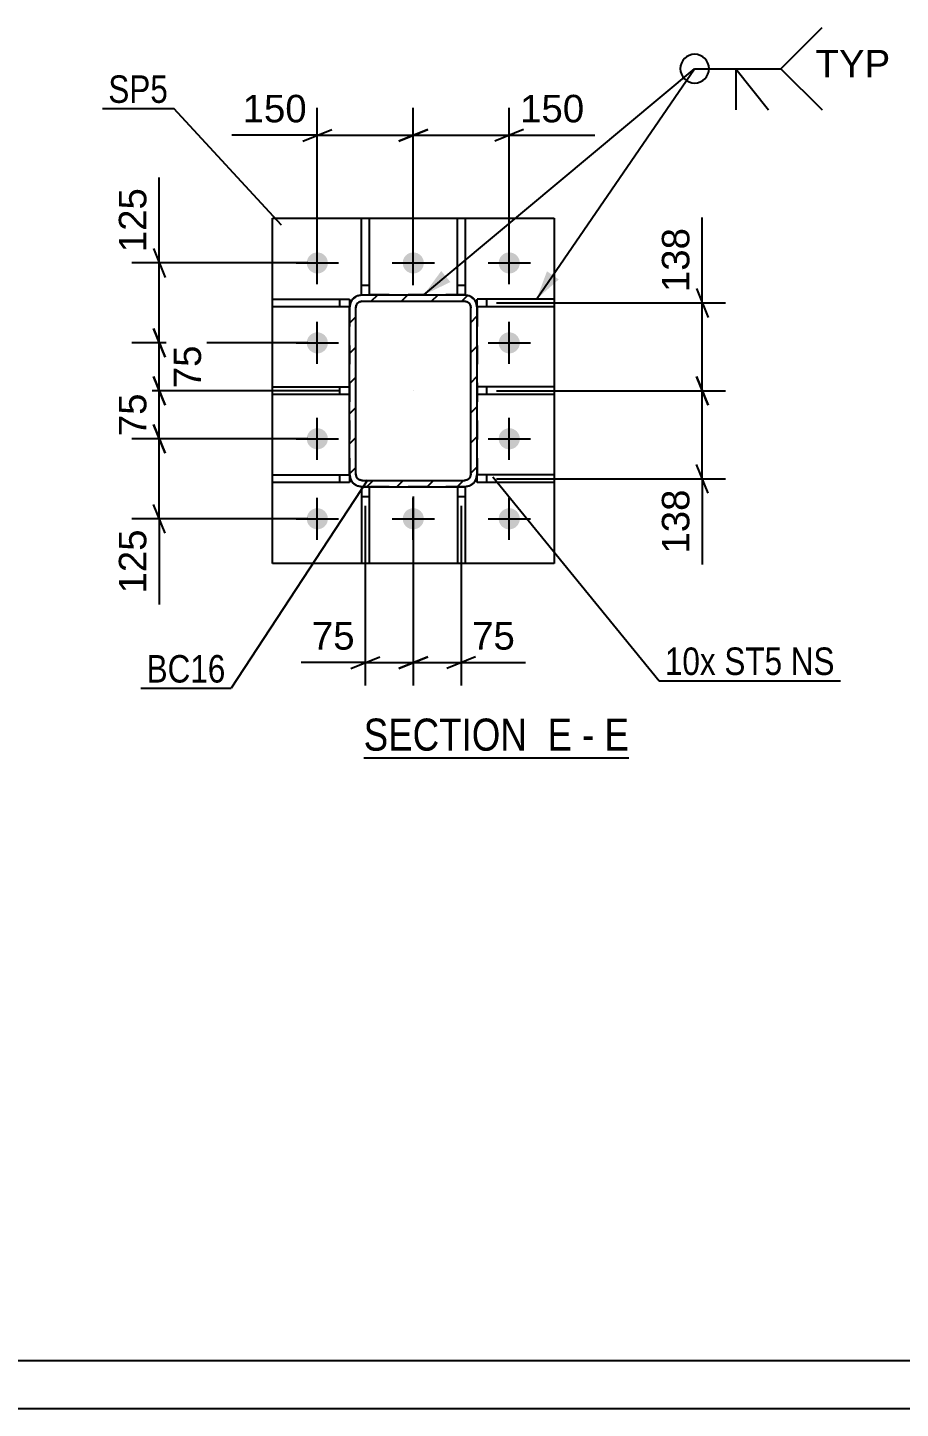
# Model space of a CAD drawing. Header units: millimetres. Extents: x -315 to 526, y -215 to 379.
# Drawn here: x -4.3 to 86.7, y -215 to -71.1 of the extents above; entities that cross this region are included whole.
import ezdxf

# ---------------------------------------------------------------- set-up
doc = ezdxf.new("R2010")
doc.units = ezdxf.units.MM
doc.linetypes.add('DXK_LINE_DOT2', pattern=[3.9198, 1.9599, -1.9599])
doc.linetypes.add('DXK_LINE_DOT3', pattern=[5.9187, 2.979, -0.9799, 0.9799, -0.9799])
doc.styles.add('Arial', font='arial.ttf', dxfattribs={"height": 0.2})
doc.styles.add('Arial Narrow', font='ARIALN.TTF', dxfattribs={"height": 0.2})

# ---------------------------------------------------------------- blocks, each defined once
blk = doc.blocks.new('Unknown-284857918-17864')
at = {"color": 5, "linetype": 'Continuous'}
for p, q in [((-310.25, -210.04), (520.75, -210.04)), ((-315.25, -215.04), (525.75, -215.04))]:
    blk.add_line(p, q, dxfattribs=at)
blk = doc.blocks.new('Unknown-284857918-16 - 32585')
at = {"color": 6, "linetype": 'Continuous'}
blk.add_line((30.73, -147.22), (58.38, -147.22), dxfattribs=at)
at = {"color": 0, "linetype": 'Continuous'}
for points in [[(48.84, -146.47), (48.84, -142.97), (30.73, -142.97), (30.73, -146.47)], [(52.45, -146.47), (52.45, -142.97), (49.89, -142.97), (49.89, -146.47)], [(54.77, -146.47), (54.77, -142.97), (53.5, -142.97), (53.5, -146.47)], [(58.38, -146.47), (58.38, -142.97), (55.82, -142.97), (55.82, -146.47)]]:
    blk.add_wipeout(points, dxfattribs=at)
at = {"color": 7, "linetype": 'Continuous', "style": 'Arial Narrow'}
for s, p in [('SECTION ', (30.73, -146.47)), ('E', (49.89, -146.47)), ('E', (55.82, -146.47)), ('-', (53.5, -146.47))]:
    blk.add_text(s, height=3.34, dxfattribs=at).set_placement(p)
blk = doc.blocks.new('Part-284857918-32637 - 32585')
at = {"color": 2, "linetype": 'Continuous'}
for p, q in [((21.24, -100.2), (21.24, -99.4)), ((21.24, -99.4), (29.24, -99.4)), ((29.24, -100.2), (21.24, -100.2)), ((29.24, -99.4), (29.24, -100.2))]:
    blk.add_line(p, q, dxfattribs=at)
at = {"color": 7, "linetype": 'DXK_LINE_DOT2'}
blk.add_line((28.24, -100.2), (28.24, -99.4), dxfattribs=at)
blk = doc.blocks.new('Part-284857918-32631 - 32585')
at = {"color": 2, "linetype": 'Continuous'}
for p, q in [((21.24, -126.96), (21.24, -90.96)), ((21.24, -90.96), (50.57, -90.96)), ((50.57, -90.96), (50.57, -126.96)), ((50.57, -126.96), (21.24, -126.96))]:
    blk.add_line(p, q, dxfattribs=at)
blk = doc.blocks.new('Part-284857918-32623 - 32585')
at = {"linetype": 'Continuous'}
h = blk.add_hatch(dxfattribs=at)
h.set_pattern_fill('', scale=0.7, style=0, pattern_type=0)
h.set_pattern_definition([(45, (29.2373, -117.6313), (-1.57154, 1.57154), [])])
h.paths.add_polyline_path([(29.24, -100.3), (29.24, -117.63), (29.34, -118.14), (29.63, -118.57), (30.06, -118.86), (30.57, -118.96), (41.24, -118.96), (41.75, -118.86), (42.18, -118.57), (42.47, -118.14), (42.57, -117.63), (42.57, -100.3), (42.47, -99.79), (42.18, -99.36), (41.75, -99.07), (41.24, -98.96), (30.57, -98.96), (30.06, -99.07), (29.63, -99.36), (29.34, -99.79)])
h.paths.add_polyline_path([(30.1, -99.83), (30.32, -99.68), (30.57, -99.63), (41.24, -99.63), (41.49, -99.68), (41.71, -99.83), (41.85, -100.04), (41.9, -100.3), (41.9, -117.63), (41.85, -117.89), (41.71, -118.1), (41.49, -118.25), (41.24, -118.3), (30.57, -118.3), (30.32, -118.25), (30.1, -118.1), (29.95, -117.89), (29.9, -117.63), (29.9, -100.3), (29.95, -100.04)])
at = {"color": 7, "linetype": 'DXK_LINE_DOT2'}
for p, q in [((30.06, -99.07), (30.57, -98.96)), ((41.24, -98.96), (30.57, -98.96)), ((41.24, -98.96), (41.75, -99.07)), ((29.24, -100.3), (29.34, -99.79)), ((29.24, -100.3), (29.24, -117.63)), ((29.95, -100.04), (29.9, -100.3)), ((29.9, -117.63), (29.9, -100.3)), ((30.57, -99.63), (30.32, -99.68)), ((30.57, -99.63), (41.24, -99.63)), ((41.49, -99.68), (41.24, -99.63)), ((41.9, -100.3), (41.85, -100.04)), ((41.9, -117.63), (41.9, -100.3)), ((42.47, -99.79), (42.57, -100.3)), ((42.57, -100.3), (42.57, -117.63)), ((29.34, -118.14), (29.24, -117.63)), ((29.9, -117.63), (29.95, -117.89)), ((41.85, -117.89), (41.9, -117.63)), ((42.57, -117.63), (42.47, -118.14)), ((30.57, -118.96), (30.06, -118.86)), ((30.32, -118.25), (30.57, -118.3)), ((30.57, -118.3), (41.24, -118.3)), ((41.24, -118.96), (30.57, -118.96)), ((41.24, -118.3), (41.49, -118.25)), ((41.75, -118.86), (41.24, -118.96))]:
    blk.add_line(p, q, dxfattribs=at)
at = {"color": 2, "linetype": 'Continuous'}
for p, q in [((30.57, -98.96), (30.06, -99.07)), ((30.57, -98.96), (41.24, -98.96)), ((41.75, -99.07), (41.24, -98.96)), ((29.34, -99.79), (29.24, -100.3)), ((29.24, -117.63), (29.24, -100.3)), ((29.9, -100.3), (29.95, -100.04)), ((29.9, -117.63), (29.9, -100.3)), ((30.32, -99.68), (30.57, -99.63)), ((30.57, -99.63), (41.24, -99.63)), ((41.24, -99.63), (41.49, -99.68)), ((41.85, -100.04), (41.9, -100.3)), ((41.9, -117.63), (41.9, -100.3)), ((42.57, -100.3), (42.47, -99.79)), ((42.57, -117.63), (42.57, -100.3)), ((29.24, -117.63), (29.34, -118.14)), ((29.95, -117.89), (29.9, -117.63)), ((41.9, -117.63), (41.85, -117.89)), ((42.47, -118.14), (42.57, -117.63)), ((30.06, -118.86), (30.57, -118.96)), ((30.57, -118.3), (30.32, -118.25)), ((30.57, -118.3), (41.24, -118.3)), ((30.57, -118.96), (41.24, -118.96)), ((41.49, -118.25), (41.24, -118.3)), ((41.24, -118.96), (41.75, -118.86))]:
    blk.add_line(p, q, dxfattribs=at)
at = {"color": 7, "linetype": 'DXK_LINE_DOT3'}
blk.add_line((35.9, -108.96), (35.9, -108.96), dxfattribs=at)
at = {"color": 7, "linetype": 'DXK_LINE_DOT2'}
for centre, radius, start, end in [((30.57, -100.3), 1.33, 112.5, 157.5), ((41.24, -100.3), 1.33, 22.5, 67.5), ((30.57, -100.3), 0.667, 112.5, 157.5), ((41.24, -100.3), 0.667, 22.5, 67.5), ((30.57, -117.63), 0.667, 202.5, 247.5), ((41.24, -117.63), 0.667, 292.5, 337.5), ((30.57, -117.63), 1.33, 202.5, 247.5), ((41.24, -117.63), 1.33, 292.5, 337.5)]:
    blk.add_arc(centre, radius, start, end, dxfattribs=at)
at = {"color": 2, "linetype": 'Continuous'}
for centre, radius, start, end in [((30.57, -100.3), 1.33, 112.5, 157.5), ((41.24, -100.3), 1.33, 22.5, 67.5), ((30.57, -100.3), 0.667, 112.5, 157.5), ((41.24, -100.3), 0.667, 22.5, 67.5), ((30.57, -117.63), 0.667, 202.5, 247.5), ((41.24, -117.63), 0.667, 292.5, 337.5), ((30.57, -117.63), 1.33, 202.5, 247.5), ((41.24, -117.63), 1.33, 292.5, 337.5)]:
    blk.add_arc(centre, radius, start, end, dxfattribs=at)
blk = doc.blocks.new('Part-284857918-32632 - 32585')
at = {"color": 2, "linetype": 'Continuous'}
for p, q in [((40.5, -118.96), (40.5, -126.96)), ((41.3, -118.96), (41.24, -118.96)), ((41.3, -118.96), (41.3, -126.96)), ((41.3, -126.96), (40.5, -126.96))]:
    blk.add_line(p, q, dxfattribs=at)
at = {"color": 7, "linetype": 'DXK_LINE_DOT2'}
for p, q in [((41.24, -118.96), (40.5, -118.96)), ((40.5, -119.96), (41.3, -119.96))]:
    blk.add_line(p, q, dxfattribs=at)
blk = doc.blocks.new('Part-284857918-32633 - 32585')
at = {"color": 2, "linetype": 'Continuous'}
for p, q in [((30.5, -118.96), (30.5, -126.96)), ((30.57, -118.96), (30.5, -118.96)), ((31.3, -118.96), (31.3, -126.96)), ((31.3, -126.96), (30.5, -126.96))]:
    blk.add_line(p, q, dxfattribs=at)
at = {"color": 7, "linetype": 'DXK_LINE_DOT2'}
for p, q in [((31.3, -118.96), (30.57, -118.96)), ((30.5, -119.96), (31.3, -119.96))]:
    blk.add_line(p, q, dxfattribs=at)
blk = doc.blocks.new('Part-284857918-32634 - 32585')
at = {"color": 2, "linetype": 'Continuous'}
for p, q in [((40.5, -98.96), (40.5, -90.96)), ((40.5, -90.96), (41.3, -90.96)), ((41.3, -90.96), (41.3, -98.96)), ((41.3, -98.96), (41.24, -98.96))]:
    blk.add_line(p, q, dxfattribs=at)
at = {"color": 7, "linetype": 'DXK_LINE_DOT2'}
for p, q in [((40.5, -97.96), (41.3, -97.96)), ((41.3, -98.96), (40.5, -98.96))]:
    blk.add_line(p, q, dxfattribs=at)
blk = doc.blocks.new('Part-284857918-32635 - 32585')
at = {"color": 2, "linetype": 'Continuous'}
for p, q in [((30.5, -98.96), (30.5, -90.96)), ((30.5, -90.96), (31.3, -90.96)), ((31.3, -90.96), (31.3, -98.96)), ((30.57, -98.96), (30.5, -98.96))]:
    blk.add_line(p, q, dxfattribs=at)
at = {"color": 7, "linetype": 'DXK_LINE_DOT2'}
for p, q in [((30.5, -97.96), (31.3, -97.96)), ((30.5, -98.96), (31.3, -98.96))]:
    blk.add_line(p, q, dxfattribs=at)
blk = doc.blocks.new('Part-284857918-32636 - 32585')
at = {"color": 2, "linetype": 'Continuous'}
for p, q in [((21.24, -109.36), (21.24, -108.56)), ((21.24, -108.56), (29.24, -108.56)), ((29.24, -109.36), (21.24, -109.36))]:
    blk.add_line(p, q, dxfattribs=at)
at = {"color": 7, "linetype": 'DXK_LINE_DOT2'}
for p, q in [((28.24, -109.36), (28.24, -108.56)), ((29.24, -108.56), (29.24, -109.36))]:
    blk.add_line(p, q, dxfattribs=at)
blk = doc.blocks.new('Part-284857918-32638 - 32585')
at = {"color": 2, "linetype": 'Continuous'}
for p, q in [((21.24, -118.53), (21.24, -117.73)), ((21.24, -117.73), (29.24, -117.73)), ((29.24, -117.73), (29.24, -118.53)), ((29.24, -118.53), (21.24, -118.53))]:
    blk.add_line(p, q, dxfattribs=at)
at = {"color": 7, "linetype": 'DXK_LINE_DOT2'}
blk.add_line((28.24, -118.53), (28.24, -117.73), dxfattribs=at)
blk = doc.blocks.new('Part-284857918-32639 - 32585')
at = {"color": 2, "linetype": 'Continuous'}
for p, q in [((50.57, -108.56), (42.57, -108.56)), ((50.57, -109.36), (42.57, -109.36)), ((50.57, -108.56), (50.57, -109.36))]:
    blk.add_line(p, q, dxfattribs=at)
at = {"color": 7, "linetype": 'DXK_LINE_DOT2'}
for p, q in [((42.57, -108.56), (42.57, -109.36)), ((43.57, -109.36), (43.57, -108.56))]:
    blk.add_line(p, q, dxfattribs=at)
blk = doc.blocks.new('Part-284857918-32640 - 32585')
at = {"color": 2, "linetype": 'Continuous'}
for p, q in [((50.57, -99.4), (42.57, -99.4)), ((42.57, -100.2), (42.57, -99.4)), ((50.57, -100.2), (42.57, -100.2)), ((50.57, -99.4), (50.57, -100.2))]:
    blk.add_line(p, q, dxfattribs=at)
at = {"color": 7, "linetype": 'DXK_LINE_DOT2'}
blk.add_line((43.57, -100.2), (43.57, -99.4), dxfattribs=at)
blk = doc.blocks.new('Bolt-284857918-32705 - 32585')
at = {"linetype": 'Continuous'}
for points in [[(24.8, -95.63, -1), (27, -95.63, -1)], [(34.8, -95.63, -1), (37, -95.63, -1)], [(44.8, -95.63, -1), (47, -95.63, -1)], [(24.8, -103.96, -1), (27, -103.96, -1)], [(44.8, -103.96, -1), (47, -103.96, -1)], [(24.8, -113.96, -1), (27, -113.96, -1)], [(44.8, -113.96, -1), (47, -113.96, -1)], [(24.8, -122.3, -1), (27, -122.3, -1)], [(34.8, -122.3, -1), (37, -122.3, -1)], [(44.8, -122.3, -1), (47, -122.3, -1)]]:
    blk.add_hatch(color=1, dxfattribs=at).paths.add_polyline_path(points)
at = {"color": 1, "linetype": 'Continuous'}
for p, q in [((25.9, -97.83), (25.9, -93.43)), ((35.9, -97.83), (35.9, -93.43)), ((45.9, -97.83), (45.9, -93.43)), ((23.7, -95.63), (28.1, -95.63)), ((33.7, -95.63), (38.1, -95.63)), ((43.7, -95.63), (48.1, -95.63)), ((25.9, -106.16), (25.9, -101.76)), ((45.9, -106.16), (45.9, -101.76)), ((23.7, -103.96), (28.1, -103.96)), ((43.7, -103.96), (48.1, -103.96)), ((25.9, -116.16), (25.9, -111.76)), ((45.9, -116.16), (45.9, -111.76)), ((23.7, -113.96), (28.1, -113.96)), ((43.7, -113.96), (48.1, -113.96)), ((25.9, -124.5), (25.9, -120.1)), ((35.9, -124.5), (35.9, -120.1)), ((45.9, -124.5), (45.9, -120.1)), ((23.7, -122.3), (28.1, -122.3)), ((33.7, -122.3), (38.1, -122.3)), ((43.7, -122.3), (48.1, -122.3))]:
    blk.add_line(p, q, dxfattribs=at)
blk = doc.blocks.new('Part-284857918-32641 - 32585')
at = {"color": 2, "linetype": 'Continuous'}
for p, q in [((50.57, -117.73), (42.57, -117.73)), ((42.57, -118.53), (42.57, -117.73)), ((50.57, -117.73), (50.57, -118.53)), ((50.57, -118.53), (42.57, -118.53))]:
    blk.add_line(p, q, dxfattribs=at)
at = {"color": 7, "linetype": 'DXK_LINE_DOT2'}
blk.add_line((43.57, -118.53), (43.57, -117.73), dxfattribs=at)
blk = doc.blocks.new('StraightDimension-284857918-33097 - 32585')
at = {"color": 7, "linetype": 'Continuous'}
for p, q in [((65.42, -107.46), (66.62, -110.46)), ((44.57, -108.96), (68.42, -108.96)), ((66.02, -118.13), (66.02, -108.96)), ((66.62, -119.63), (65.42, -116.63)), ((44.57, -118.13), (68.42, -118.13)), ((66.02, -118.13), (66.02, -127.05)), ((66.02, -118.13), (66.02, -127.05))]:
    blk.add_line(p, q, dxfattribs=at)
at = {"color": 0}
blk.add_wipeout([(65.27, -118.66), (61.07, -118.66), (61.07, -126.53), (65.27, -126.53)], dxfattribs=at)
at = {"color": 3, "style": 'Arial'}
blk.add_text('138', height=2.865, rotation=90.0002, dxfattribs=at).set_placement((64.67, -125.93))
blk = doc.blocks.new('StraightDimension-284857918-33142 - 32585')
at = {"color": 7, "linetype": 'Continuous'}
for p, q in [((35.9, -119.96), (35.9, -139.69)), ((30.9, -120.96), (30.9, -139.69)), ((29.4, -137.89), (32.4, -136.69)), ((37.4, -136.69), (34.4, -137.89)), ((30.9, -137.29), (24.21, -137.29)), ((30.9, -137.29), (24.21, -137.29)), ((30.9, -137.29), (35.9, -137.29))]:
    blk.add_line(p, q, dxfattribs=at)
at = {"color": 0}
blk.add_wipeout([(30.38, -136.54), (30.38, -132.34), (24.73, -132.34), (24.73, -136.54)], dxfattribs=at)
at = {"color": 3, "style": 'Arial'}
blk.add_text('75', height=2.865, dxfattribs=at).set_placement((25.33, -135.94))
blk = doc.blocks.new('StraightDimension-284857918-33079 - 32585')
at = {"color": 7, "linetype": 'Continuous'}
for p, q in [((35.9, -97.96), (35.9, -79.47)), ((45.9, -94.63), (45.9, -79.47)), ((34.4, -82.92), (37.4, -81.72)), ((47.4, -81.72), (44.4, -82.92)), ((35.9, -82.32), (45.9, -82.32)), ((45.9, -82.32), (54.82, -82.32)), ((45.9, -82.32), (54.82, -82.32))]:
    blk.add_line(p, q, dxfattribs=at)
at = {"color": 0}
blk.add_wipeout([(54.3, -81.57), (54.3, -77.37), (46.43, -77.37), (46.43, -81.57)], dxfattribs=at)
at = {"color": 3, "style": 'Arial'}
blk.add_text('150', height=2.865, dxfattribs=at).set_placement((47.03, -80.97))
blk = doc.blocks.new('StraightDimension-284857918-33080 - 32585')
at = {"color": 7, "linetype": 'Continuous'}
for p, q in [((25.9, -94.63), (25.9, -79.47)), ((35.9, -97.96), (35.9, -79.47)), ((24.4, -82.92), (27.4, -81.72)), ((37.4, -81.72), (34.4, -82.92)), ((25.9, -82.32), (16.98, -82.32)), ((25.9, -82.32), (16.98, -82.32)), ((25.9, -82.32), (35.9, -82.32))]:
    blk.add_line(p, q, dxfattribs=at)
at = {"color": 0}
blk.add_wipeout([(25.38, -81.57), (25.38, -77.37), (17.51, -77.37), (17.51, -81.57)], dxfattribs=at)
at = {"color": 3, "style": 'Arial'}
blk.add_text('150', height=2.865, dxfattribs=at).set_placement((18.11, -80.97))
blk = doc.blocks.new('StraightDimension-284857918-33096 - 32585')
at = {"color": 7, "linetype": 'Continuous'}
for p, q in [((66.02, -99.8), (66.02, -90.88)), ((66.02, -99.8), (66.02, -90.88)), ((65.42, -98.3), (66.62, -101.3)), ((44.57, -99.8), (68.42, -99.8)), ((66.02, -108.96), (66.02, -99.8)), ((66.62, -110.46), (65.42, -107.46)), ((44.57, -108.96), (68.42, -108.96))]:
    blk.add_line(p, q, dxfattribs=at)
at = {"color": 0}
blk.add_wipeout([(65.27, -91.4), (61.07, -91.4), (61.07, -99.27), (65.27, -99.27)], dxfattribs=at)
at = {"color": 3, "style": 'Arial'}
blk.add_text('138', height=2.865, rotation=90.0002, dxfattribs=at).set_placement((64.67, -98.67))
blk = doc.blocks.new('StraightDimension-284857918-33112 - 32585')
at = {"color": 7, "linetype": 'Continuous'}
for p, q in [((9.43, -95.63), (9.43, -86.71)), ((9.43, -95.63), (9.43, -86.71)), ((8.83, -94.13), (10.03, -97.13)), ((24.9, -95.63), (6.58, -95.63)), ((9.43, -103.96), (9.43, -95.63)), ((10.03, -105.46), (8.83, -102.46)), ((24.9, -103.96), (6.58, -103.96))]:
    blk.add_line(p, q, dxfattribs=at)
at = {"color": 0}
blk.add_wipeout([(8.68, -87.24), (4.48, -87.24), (4.48, -95.11), (8.68, -95.11)], dxfattribs=at)
at = {"color": 3, "style": 'Arial'}
blk.add_text('125', height=2.865, rotation=90.0002, dxfattribs=at).set_placement((8.08, -94.51))
blk = doc.blocks.new('StraightDimension-284857918-33113 - 32585')
at = {"color": 7, "linetype": 'Continuous'}
for p, q in [((8.83, -102.46), (10.03, -105.46)), ((24.9, -103.96), (7.03, -103.96)), ((9.43, -108.96), (9.43, -103.96)), ((10.03, -110.46), (8.83, -107.46)), ((28.24, -108.96), (7.03, -108.96))]:
    blk.add_line(p, q, dxfattribs=at)
at = {"color": 0}
blk.add_wipeout([(14.38, -103.64), (10.18, -103.64), (10.18, -109.29), (14.38, -109.29)], dxfattribs=at)
at = {"color": 3, "style": 'Arial'}
blk.add_text('75', height=2.865, rotation=90.0002, dxfattribs=at).set_placement((13.78, -108.69))
blk = doc.blocks.new('StraightDimension-284857918-33114 - 32585')
at = {"color": 7, "linetype": 'Continuous'}
for p, q in [((8.83, -107.46), (10.03, -110.46)), ((28.24, -108.96), (6.58, -108.96)), ((9.43, -113.96), (9.43, -108.96)), ((10.03, -115.46), (8.83, -112.46)), ((24.9, -113.96), (6.58, -113.96))]:
    blk.add_line(p, q, dxfattribs=at)
at = {"color": 0}
blk.add_wipeout([(8.68, -108.64), (4.48, -108.64), (4.48, -114.29), (8.68, -114.29)], dxfattribs=at)
at = {"color": 3, "style": 'Arial'}
blk.add_text('75', height=2.865, rotation=90.0002, dxfattribs=at).set_placement((8.08, -113.69))
blk = doc.blocks.new('StraightDimension-284857918-33115 - 32585')
at = {"color": 7, "linetype": 'Continuous'}
for p, q in [((8.83, -112.46), (10.03, -115.46)), ((24.9, -113.96), (6.58, -113.96)), ((9.43, -122.3), (9.43, -113.96)), ((10.03, -123.8), (8.83, -120.8)), ((24.9, -122.3), (6.58, -122.3)), ((9.43, -122.3), (9.43, -131.22)), ((9.43, -122.3), (9.43, -131.22))]:
    blk.add_line(p, q, dxfattribs=at)
at = {"color": 0}
blk.add_wipeout([(8.68, -122.82), (4.48, -122.82), (4.48, -130.69), (8.68, -130.69)], dxfattribs=at)
at = {"color": 3, "style": 'Arial'}
blk.add_text('125', height=2.865, rotation=90.0002, dxfattribs=at).set_placement((8.08, -130.09))
blk = doc.blocks.new('StraightDimension-284857918-33141 - 32585')
at = {"color": 7, "linetype": 'Continuous'}
for p, q in [((35.9, -119.96), (35.9, -139.69)), ((40.9, -120.96), (40.9, -139.69)), ((34.4, -137.89), (37.4, -136.69)), ((42.4, -136.69), (39.4, -137.89)), ((35.9, -137.29), (40.9, -137.29)), ((40.9, -137.29), (47.6, -137.29)), ((40.9, -137.29), (47.6, -137.29))]:
    blk.add_line(p, q, dxfattribs=at)
at = {"color": 0}
blk.add_wipeout([(47.08, -136.54), (47.08, -132.34), (41.43, -132.34), (41.43, -136.54)], dxfattribs=at)
at = {"color": 3, "style": 'Arial'}
blk.add_text('75', height=2.865, dxfattribs=at).set_placement((42.03, -135.94))
blk = doc.blocks.new('MarkSet-284857918-33027 - 32585')
at = {"color": 0}
for points in [[(67.42, -138.58), (67.42, -135.58), (62.12, -135.58), (62.12, -138.58)], [(74.34, -138.58), (74.34, -135.58), (68.32, -135.58), (68.32, -138.58)], [(79.81, -138.58), (79.81, -135.58), (75.24, -135.58), (75.24, -138.58)]]:
    blk.add_wipeout(points, dxfattribs=at)
for points in [[(67.42, -138.58), (67.42, -135.58), (62.12, -135.58), (62.12, -138.58)], [(74.34, -138.58), (74.34, -135.58), (68.32, -135.58), (68.32, -138.58)], [(79.81, -138.58), (79.81, -135.58), (75.24, -135.58), (75.24, -138.58)]]:
    blk.add_wipeout(points, dxfattribs=at)
at = {"color": 30, "linetype": 'Continuous'}
for p, q in [((44.19, -117.91), (61.52, -139.18)), ((61.52, -139.18), (80.41, -139.18))]:
    blk.add_line(p, q, dxfattribs=at)
at = {"color": 3, "style": 'Arial Narrow'}
for s, p in [('10x', (62.12, -138.58)), ('ST5', (68.32, -138.58)), ('NS', (75.24, -138.58))]:
    blk.add_text(s, height=2.863, dxfattribs=at).set_placement(p)
blk = doc.blocks.new('Mark-284857918-33064 - 32585')
at = {"color": 0}
blk.add_wipeout([(16.33, -139.37), (16.33, -136.37), (8.11, -136.37), (8.11, -139.37)], dxfattribs=at)
blk.add_wipeout([(16.33, -139.37), (16.33, -136.37), (8.11, -136.37), (8.11, -139.37)], dxfattribs=at)
at = {"color": 30, "linetype": 'Continuous'}
for p in [(31.14, -118.29), (7.51, -139.97)]:
    blk.add_line(p, (16.93, -139.97), dxfattribs=at)
at = {"color": 3, "style": 'Arial Narrow'}
blk.add_text('BC16', height=2.863, dxfattribs=at).set_placement((8.11, -139.37))
blk = doc.blocks.new('Mark-284857918-33070 - 32585')
at = {"color": 0}
blk.add_wipeout([(10.33, -78.94), (10.33, -75.94), (4.12, -75.94), (4.12, -78.94)], dxfattribs=at)
blk.add_wipeout([(10.33, -78.94), (10.33, -75.94), (4.12, -75.94), (4.12, -78.94)], dxfattribs=at)
at = {"color": 30, "linetype": 'Continuous'}
for p in [(3.52, -79.54), (22.17, -91.68)]:
    blk.add_line(p, (10.93, -79.54), dxfattribs=at)
at = {"color": 3, "style": 'Arial Narrow'}
blk.add_text('SP5', height=2.863, dxfattribs=at).set_placement((4.12, -78.94))
blk = doc.blocks.new('WeldMark-284857918-33236 - 32585')
at = {"linetype": 'Continuous'}
for points in [[(39.77, -97.62), (36.99, -98.96), (38.81, -96.47)], [(51.06, -97.35), (48.75, -99.4), (49.83, -96.5)]]:
    blk.add_hatch(color=30, dxfattribs=at).paths.add_polyline_path(points)
at = {"color": 30, "linetype": 'Continuous'}
for p, q in [((36.99, -98.96), (65.22, -75.38)), ((48.75, -99.4), (65.22, -75.38)), ((65.22, -75.38), (74.22, -75.38))]:
    blk.add_line(p, q, dxfattribs=at)
at = {"color": 3, "linetype": 'Continuous'}
for q in [(72.93, -79.67), (69.5, -79.67)]:
    blk.add_line((69.5, -75.38), q, dxfattribs=at)
for start, end in [(90, 270), (270, 90)]:
    blk.add_arc((65.22, -75.38), 1.5, start, end, dxfattribs=at)
at = {"color": 0, "linetype": 'Continuous'}
blk.add_wipeout([(85.59, -76.28), (85.59, -73.28), (77.82, -73.28), (77.82, -76.28)], dxfattribs=at)
blk.add_wipeout([(85.59, -76.28), (85.59, -73.28), (77.82, -73.28), (77.82, -76.28)], dxfattribs=at)
at = {"color": 3, "linetype": 'Continuous'}
for q in [(78.5, -71.1), (78.5, -79.67)]:
    blk.add_line((74.22, -75.38), q, dxfattribs=at)
at = {"color": 3, "linetype": 'Continuous', "style": 'Arial'}
blk.add_text('TYP', height=2.865, dxfattribs=at).set_placement((77.82, -76.28))

msp = doc.modelspace()

# ---------------------------------------------------------------- block references
for name in ['Unknown-284857918-17864', 'Part-284857918-32631 - 32585', 'Part-284857918-32635 - 32585', 'Part-284857918-32634 - 32585', 'Bolt-284857918-32705 - 32585', 'Part-284857918-32623 - 32585', 'Part-284857918-32637 - 32585', 'Part-284857918-32640 - 32585', 'Part-284857918-32636 - 32585', 'Part-284857918-32639 - 32585', 'Part-284857918-32638 - 32585', 'Part-284857918-32641 - 32585', 'Part-284857918-32633 - 32585', 'Part-284857918-32632 - 32585']:
    msp.add_blockref(name, (0, 0))

# ---------------------------------------------------------------- next in the draw order: block references
for name in ['StraightDimension-284857918-33079 - 32585', 'StraightDimension-284857918-33097 - 32585', 'StraightDimension-284857918-33142 - 32585', 'Unknown-284857918-16 - 32585']:
    msp.add_blockref(name, (0, 0))

# ---------------------------------------------------------------- next in the draw order: block references
for name in ['StraightDimension-284857918-33080 - 32585', 'StraightDimension-284857918-33096 - 32585', 'StraightDimension-284857918-33141 - 32585']:
    msp.add_blockref(name, (0, 0))

# ---------------------------------------------------------------- next in the draw order: block references
for name in ['WeldMark-284857918-33236 - 32585', 'StraightDimension-284857918-33112 - 32585', 'MarkSet-284857918-33027 - 32585']:
    msp.add_blockref(name, (0, 0))

# ---------------------------------------------------------------- next in the draw order: block references
for name in ['Mark-284857918-33070 - 32585', 'StraightDimension-284857918-33113 - 32585']:
    msp.add_blockref(name, (0, 0))

# ---------------------------------------------------------------- next in the draw order: block references
msp.add_blockref('StraightDimension-284857918-33114 - 32585', (0, 0))

# ---------------------------------------------------------------- next in the draw order: block references
msp.add_blockref('StraightDimension-284857918-33115 - 32585', (0, 0))

# ---------------------------------------------------------------- next in the draw order: block references
msp.add_blockref('Mark-284857918-33064 - 32585', (0, 0))

doc.saveas('drawing.dxf')
